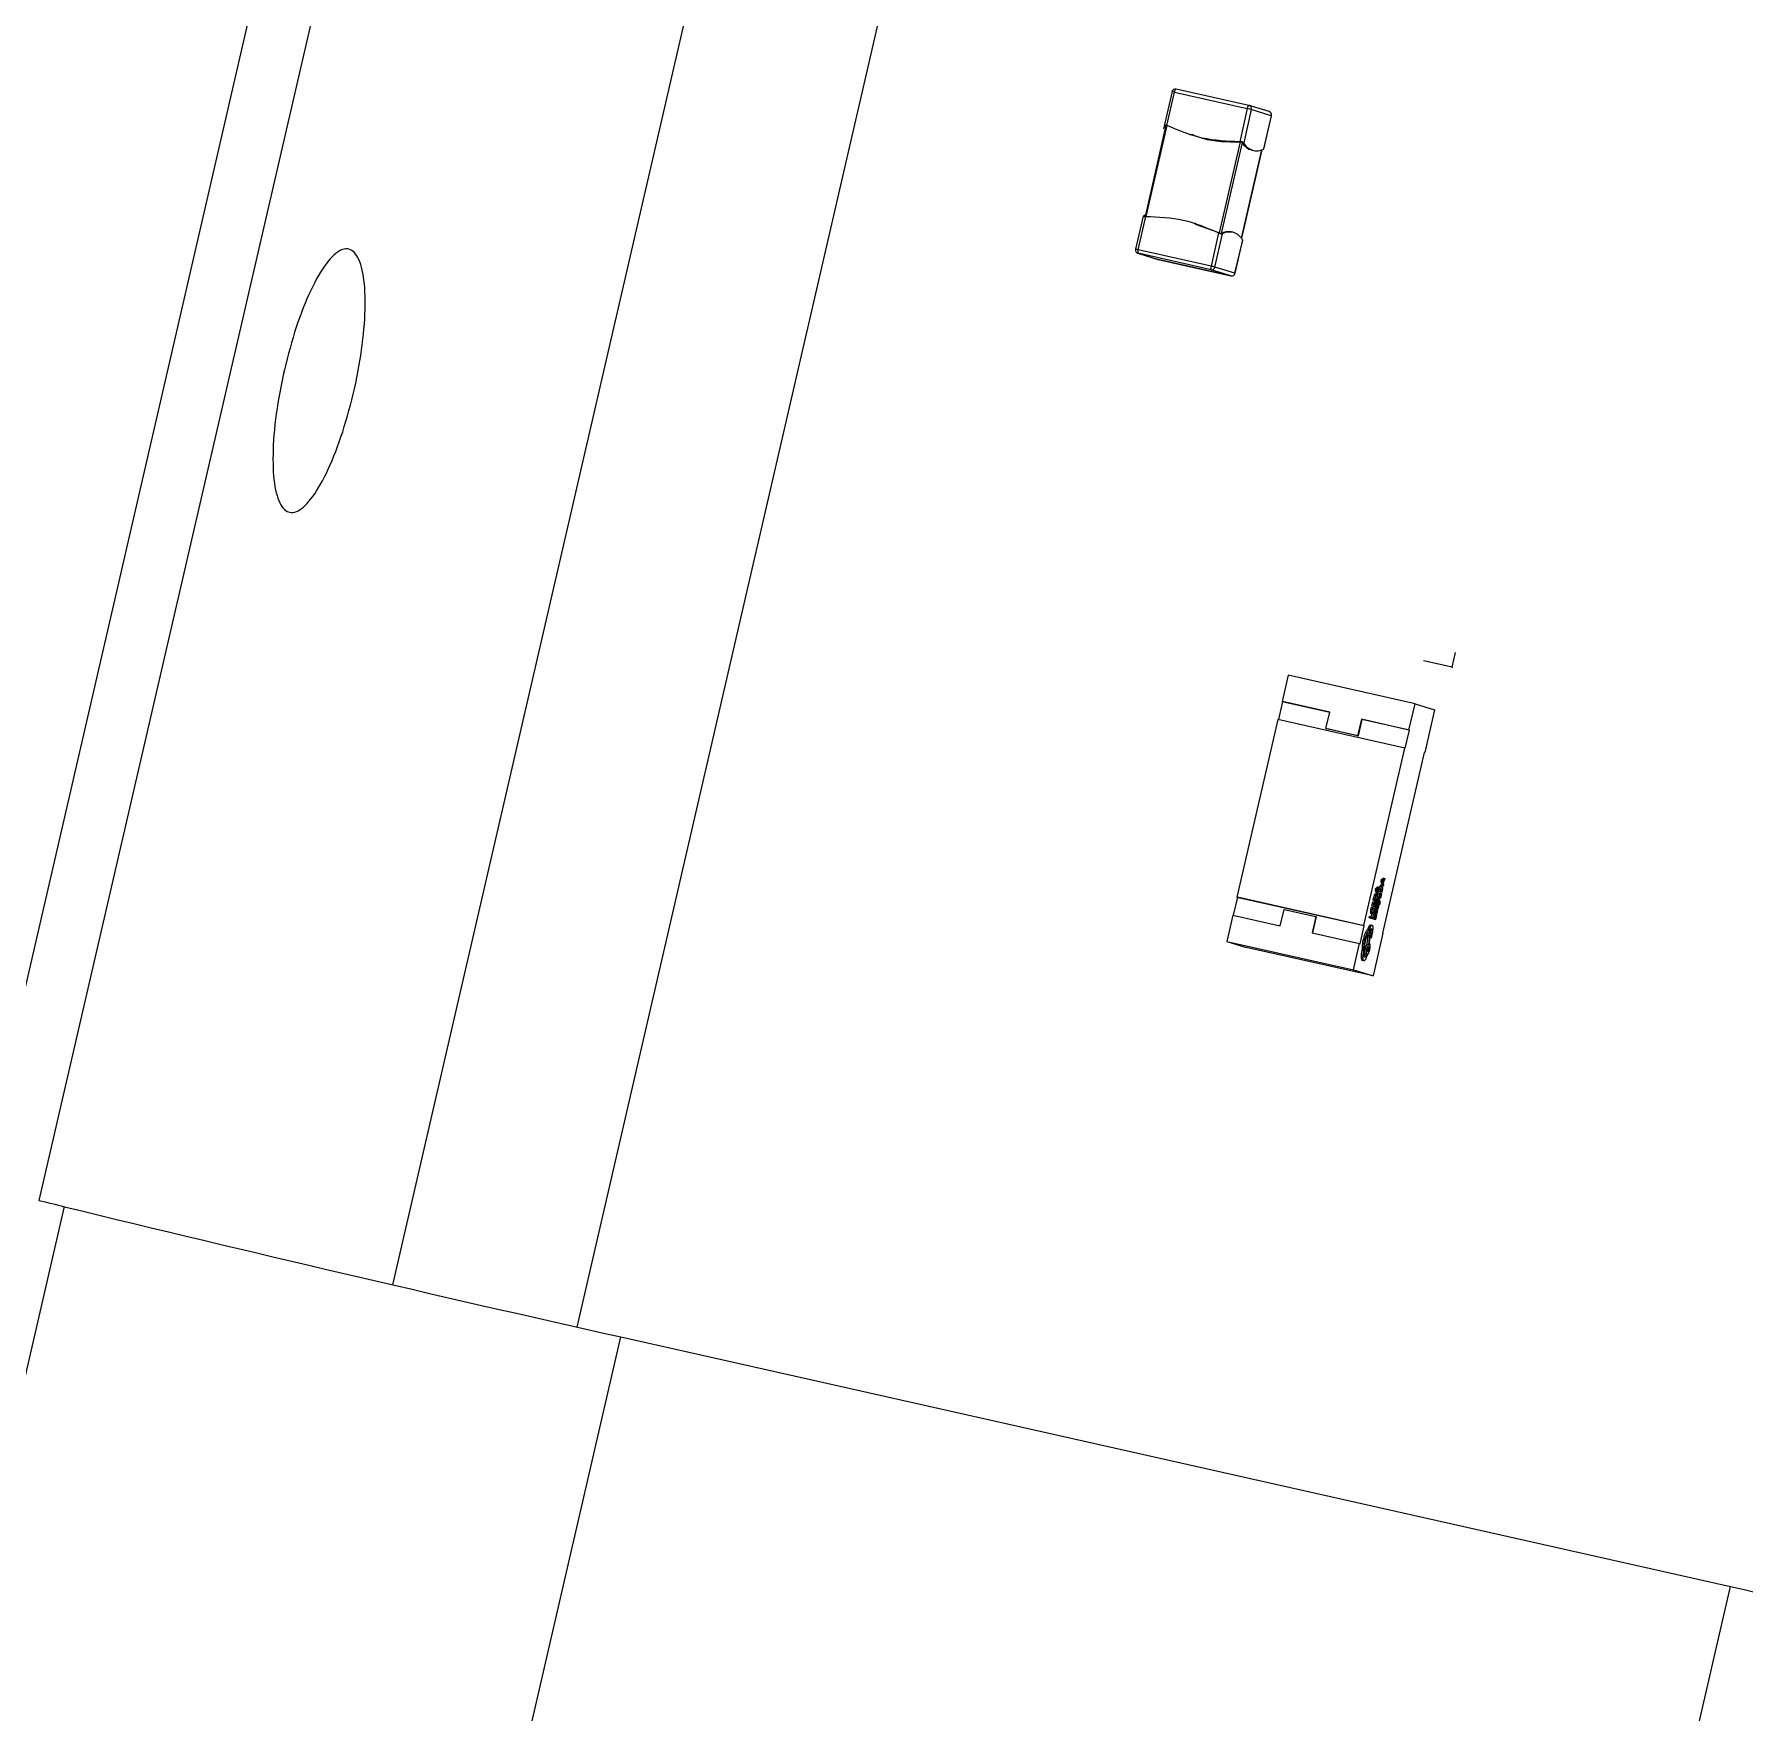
# Model space of a CAD drawing. Header units: millimetres. Extents: x 15 to 1184, y 5 to 836.
# Drawn here: x 861.98 to 872.12, y 608.25 to 618.2 of the extents above; entities that cross this region are included whole.
import ezdxf

# ---------------------------------------------------------------- set-up
doc = ezdxf.new("R2010")
doc.units = ezdxf.units.MM
doc.header["$PDSIZE"] = -1
doc.layers.get('0').update_dxf_attribs({"lineweight": 18})

msp = doc.modelspace()

# ---------------------------------------------------------------- linework, layer by layer
at = {"color": 7, "linetype": 'Continuous', "lineweight": 25}
for p, q in [((859.631, 602.61), (865.478, 627.938)), ((865.83, 627.849), (862.006, 611.288)), ((867.896, 627.209), (864.104, 610.788)), ((865.199, 610.537), (867.297, 619.625)), ((868.726, 617.864), (868.675, 617.643)), ((868.694, 617.663), (868.74, 617.861)), ((868.74, 617.861), (869.172, 617.764)), ((869.182, 617.782), (868.75, 617.879)), ((869.172, 617.764), (869.127, 617.566)), ((869.196, 617.758), (869.151, 617.56)), ((869.182, 617.782), (869.182, 617.782)), ((869.182, 617.782), (869.184, 617.781)), ((869.302, 617.745), (869.184, 617.781)), ((869.314, 617.721), (869.196, 617.758)), ((868.69, 617.664), (868.566, 617.124)), ((868.572, 617.123), (868.697, 617.662)), ((868.688, 617.655), (868.681, 617.666)), ((868.694, 617.663), (868.686, 617.667)), ((869.314, 617.721), (869.269, 617.523)), ((869.27, 617.524), (869.315, 617.721)), ((868.834, 617.607), (868.836, 617.606)), ((869.129, 617.565), (869.005, 617.026)), ((869.141, 617.562), (869.017, 617.023)), ((869.139, 617.565), (869.137, 617.565)), ((869.137, 616.994), (869.258, 617.519)), ((869.258, 617.519), (869.137, 616.995)), ((869.2, 617.516), (869.209, 617.514)), ((869.269, 617.523), (869.27, 617.524)), ((868.555, 617.125), (868.51, 616.929)), ((868.524, 616.926), (868.57, 617.124)), ((868.567, 617.131), (868.556, 617.126)), ((868.561, 617.123), (868.57, 617.124)), ((868.866, 617.081), (868.863, 617.082)), ((869.005, 617.026), (868.864, 617.076)), ((869.002, 617.026), (868.957, 616.829)), ((868.98, 616.823), (869.026, 617.021)), ((869.012, 617.022), (869.014, 617.021)), ((869.086, 617.03), (869.076, 617.032)), ((869.144, 616.984), (869.099, 616.786)), ((869.099, 616.786), (869.145, 616.983)), ((868.523, 616.905), (868.641, 616.868)), ((868.525, 616.905), (868.523, 616.905)), ((868.957, 616.829), (868.524, 616.926)), ((868.957, 616.807), (868.525, 616.905)), ((868.525, 616.905), (868.643, 616.868)), ((868.643, 616.868), (868.641, 616.868)), ((868.643, 616.868), (869.075, 616.771)), ((869.075, 616.771), (868.643, 616.868)), ((868.643, 616.868), (868.643, 616.868)), ((869.075, 616.771), (868.957, 616.807)), ((869.099, 616.786), (868.98, 616.823)), ((869.075, 616.771), (869.075, 616.771)), ((869.415, 614.402), (869.379, 614.246)), ((870.167, 614.233), (869.415, 614.402)), ((869.381, 614.246), (869.357, 614.139)), ((869.379, 614.246), (869.661, 614.183)), ((869.379, 614.246), (869.381, 614.246)), ((869.661, 614.183), (869.381, 614.246)), ((870.131, 614.077), (870.167, 614.233)), ((870.167, 614.233), (870.282, 614.197)), ((869.354, 614.139), (869.111, 613.087)), ((870.106, 613.97), (869.354, 614.139)), ((869.638, 614.086), (869.661, 614.183)), ((869.849, 614.141), (869.826, 614.043)), ((869.851, 614.14), (869.829, 614.043)), ((870.131, 614.077), (869.849, 614.141)), ((869.851, 614.14), (869.849, 614.141)), ((870.133, 614.077), (869.851, 614.14)), ((870.282, 614.197), (870.224, 613.944)), ((869.826, 614.043), (869.638, 614.086)), ((869.638, 614.086), (869.641, 614.085)), ((869.829, 614.043), (869.641, 614.085)), ((869.826, 614.043), (869.829, 614.043)), ((870.109, 613.969), (870.133, 614.077)), ((870.133, 614.077), (870.131, 614.077)), ((869.863, 612.918), (870.106, 613.97)), ((870.221, 613.945), (869.974, 612.873)), ((870.106, 613.97), (870.109, 613.969)), ((870.224, 613.944), (870.221, 613.945)), ((870.224, 613.944), (870.221, 613.945)), ((869.98, 613.199), (869.964, 613.185)), ((869.99, 613.197), (869.974, 613.183)), ((869.98, 613.199), (869.99, 613.197)), ((869.984, 613.186), (869.988, 613.19)), ((869.988, 613.19), (869.99, 613.197)), ((869.111, 613.087), (869.114, 613.086)), ((869.111, 613.087), (869.863, 612.918)), ((869.925, 613.099), (869.935, 613.097)), ((869.931, 613.133), (869.93, 613.127)), ((869.93, 613.127), (869.938, 613.105)), ((869.93, 613.127), (869.939, 613.125)), ((869.948, 613.147), (869.931, 613.133)), ((869.941, 613.131), (869.931, 613.133)), ((869.94, 613.103), (869.931, 613.105)), ((869.942, 613.09), (869.934, 613.092)), ((869.938, 613.105), (869.947, 613.103)), ((869.941, 613.131), (869.939, 613.125)), ((869.939, 613.125), (869.947, 613.103)), ((869.957, 613.145), (869.941, 613.131)), ((869.941, 613.103), (869.941, 613.103)), ((869.943, 613.128), (869.942, 613.127)), ((869.942, 613.127), (869.942, 613.126)), ((869.942, 613.126), (869.946, 613.118)), ((869.942, 613.087), (869.954, 613.083)), ((869.942, 613.087), (869.951, 613.085)), ((869.949, 613.133), (869.943, 613.128)), ((869.945, 613.104), (869.943, 613.095)), ((869.946, 613.118), (869.949, 613.133)), ((869.947, 613.115), (869.951, 613.135)), ((869.949, 613.11), (869.947, 613.115)), ((869.947, 613.103), (869.949, 613.11)), ((869.948, 613.147), (869.957, 613.145)), ((869.952, 613.134), (869.949, 613.121)), ((869.949, 613.121), (869.962, 613.117)), ((869.949, 613.121), (869.959, 613.119)), ((869.949, 613.111), (869.956, 613.109)), ((869.951, 613.135), (869.956, 613.138)), ((869.956, 613.109), (869.951, 613.085)), ((869.953, 613.135), (869.952, 613.134)), ((869.952, 613.134), (869.962, 613.132)), ((869.954, 613.091), (869.958, 613.108)), ((869.958, 613.089), (869.954, 613.091)), ((869.958, 613.151), (869.956, 613.145)), ((869.956, 613.138), (869.957, 613.145)), ((869.958, 613.108), (869.956, 613.109)), ((869.957, 613.107), (869.961, 613.106)), ((869.958, 613.151), (869.967, 613.149)), ((869.958, 613.109), (869.958, 613.107)), ((869.968, 613.107), (869.958, 613.109)), ((869.961, 613.106), (869.958, 613.089)), ((869.962, 613.132), (869.959, 613.119)), ((869.959, 613.119), (869.971, 613.115)), ((869.959, 613.089), (869.963, 613.106)), ((869.963, 613.088), (869.959, 613.089)), ((869.963, 613.106), (869.961, 613.106)), ((869.962, 613.124), (869.963, 613.131)), ((869.971, 613.121), (869.962, 613.124)), ((869.962, 613.124), (869.962, 613.124)), ((869.962, 613.117), (869.971, 613.115)), ((869.964, 613.185), (869.963, 613.179)), ((869.963, 613.179), (869.971, 613.157)), ((869.963, 613.179), (869.972, 613.177)), ((869.972, 613.128), (869.963, 613.13)), ((869.968, 613.107), (869.963, 613.088)), ((869.963, 613.081), (869.969, 613.106)), ((869.974, 613.183), (869.964, 613.185)), ((869.973, 613.155), (869.964, 613.157)), ((869.974, 613.142), (869.967, 613.144)), ((869.969, 613.106), (869.968, 613.107)), ((869.971, 613.157), (869.98, 613.155)), ((869.971, 613.115), (869.974, 613.128)), ((869.972, 613.128), (869.971, 613.121)), ((869.974, 613.183), (869.972, 613.177)), ((869.972, 613.177), (869.98, 613.155)), ((869.973, 613.155), (869.973, 613.154)), ((869.975, 613.18), (869.974, 613.179)), ((869.974, 613.179), (869.975, 613.178)), ((869.982, 613.185), (869.975, 613.18)), ((869.975, 613.178), (869.978, 613.17)), ((869.978, 613.17), (869.982, 613.185)), ((869.979, 613.167), (869.984, 613.186)), ((869.982, 613.162), (869.979, 613.167)), ((869.98, 613.155), (869.982, 613.162)), ((869.114, 613.086), (869.089, 612.979)), ((869.866, 612.917), (869.114, 613.086)), ((869.368, 612.917), (869.391, 613.014)), ((869.391, 613.014), (869.579, 612.972)), ((869.902, 612.998), (869.911, 612.996)), ((869.904, 613.015), (869.913, 613.013)), ((869.905, 612.989), (869.914, 612.987)), ((869.909, 612.986), (869.905, 612.969)), ((869.907, 613.026), (869.916, 613.024)), ((869.914, 613.059), (869.909, 613.035)), ((869.909, 613.035), (869.921, 613.032)), ((869.909, 613.035), (869.918, 613.033)), ((869.919, 612.984), (869.909, 612.986)), ((869.916, 613.024), (869.913, 613.013)), ((869.913, 612.999), (869.92, 612.997)), ((869.914, 613.059), (869.924, 613.057)), ((869.915, 613.013), (869.918, 613.023)), ((869.915, 613.011), (869.924, 613.009)), ((869.918, 613.023), (869.916, 613.024)), ((869.92, 613.082), (869.917, 613.069)), ((869.917, 613.069), (869.929, 613.065)), ((869.917, 613.069), (869.926, 613.067)), ((869.917, 613.023), (869.926, 613.021)), ((869.924, 613.057), (869.918, 613.033)), ((869.918, 613.033), (869.93, 613.029)), ((869.92, 613.082), (869.929, 613.08)), ((869.921, 613.039), (869.925, 613.057)), ((869.925, 613.038), (869.921, 613.039)), ((869.921, 613.032), (869.93, 613.029)), ((869.925, 613.057), (869.924, 613.057)), ((869.924, 612.992), (869.925, 612.991)), ((869.924, 612.992), (869.933, 612.989)), ((869.925, 613.057), (869.925, 613.055)), ((869.935, 613.055), (869.925, 613.057)), ((869.925, 613.055), (869.929, 613.054)), ((869.929, 613.054), (869.925, 613.038)), ((869.925, 612.991), (869.935, 612.989)), ((869.929, 613.08), (869.926, 613.067)), ((869.926, 613.067), (869.938, 613.063)), ((869.926, 613.037), (869.93, 613.054)), ((869.93, 613.036), (869.926, 613.037)), ((869.928, 613.02), (869.926, 613.021)), ((869.926, 613.007), (869.928, 613.02)), ((869.926, 613.003), (869.935, 613.001)), ((869.929, 613.072), (869.93, 613.079)), ((869.938, 613.069), (869.929, 613.072)), ((869.929, 613.072), (869.929, 613.072)), ((869.929, 613.065), (869.938, 613.063)), ((869.93, 613.054), (869.929, 613.054)), ((869.929, 612.987), (869.938, 612.984)), ((869.94, 613.076), (869.93, 613.078)), ((869.935, 613.055), (869.93, 613.036)), ((869.93, 613.029), (869.936, 613.054)), ((869.932, 612.994), (869.93, 612.992)), ((869.932, 613.026), (869.941, 613.024)), ((869.941, 613.012), (869.932, 613.014)), ((869.932, 613.008), (869.934, 613.005)), ((869.933, 612.998), (869.932, 612.994)), ((869.933, 613.036), (869.943, 613.034)), ((869.933, 613.022), (869.942, 613.02)), ((869.933, 613.022), (869.942, 613.02)), ((869.934, 613.005), (869.933, 612.998)), ((869.933, 612.989), (869.935, 612.989)), ((869.936, 613.054), (869.935, 613.055)), ((869.935, 613.044), (869.945, 613.041)), ((869.938, 613.055), (869.936, 613.048)), ((869.936, 613.048), (869.946, 613.046)), ((869.936, 612.997), (869.938, 612.996)), ((869.937, 613.021), (869.939, 613.02)), ((869.947, 613.019), (869.937, 613.021)), ((869.938, 613.063), (869.941, 613.076)), ((869.94, 613.076), (869.938, 613.069)), ((869.946, 613.061), (869.938, 613.055)), ((869.938, 613.055), (869.947, 613.053)), ((869.94, 613.006), (869.938, 612.996)), ((869.939, 613.02), (869.948, 613.018)), ((869.939, 612.992), (869.94, 612.998)), ((869.94, 612.99), (869.939, 612.992)), ((869.94, 612.998), (869.941, 613.006)), ((869.941, 612.992), (869.94, 612.99)), ((869.947, 613.01), (869.941, 613.012)), ((869.941, 613.006), (869.942, 613.006)), ((869.942, 613.006), (869.941, 613.006)), ((869.942, 612.996), (869.941, 612.992)), ((869.941, 612.987), (869.943, 612.994)), ((869.944, 613.08), (869.942, 613.074)), ((869.942, 613.074), (869.947, 613.063)), ((869.942, 613.074), (869.952, 613.072)), ((869.951, 613.041), (869.942, 613.043)), ((869.942, 613.006), (869.943, 613.003)), ((869.943, 613.003), (869.942, 612.996)), ((869.943, 613.027), (869.945, 613.027)), ((869.944, 613.08), (869.953, 613.078)), ((869.944, 613.033), (869.947, 613.032)), ((869.944, 613.005), (869.945, 613.004)), ((869.946, 613.041), (869.945, 613.041)), ((869.945, 613.004), (869.947, 613.01)), ((869.947, 613.062), (869.946, 613.061)), ((869.946, 613.061), (869.956, 613.059)), ((869.946, 613.046), (869.957, 613.056)), ((869.947, 613.053), (869.946, 613.046)), ((869.946, 613.04), (869.949, 613.04)), ((869.947, 613.063), (869.956, 613.061)), ((869.957, 613.06), (869.947, 613.062)), ((869.956, 613.059), (869.947, 613.053)), ((869.947, 613.029), (869.95, 613.028)), ((869.947, 613.019), (869.948, 613.018)), ((869.948, 613.046), (869.949, 613.045)), ((869.948, 613.046), (869.957, 613.044)), ((869.949, 613.049), (869.958, 613.047)), ((869.949, 613.045), (869.959, 613.043)), ((869.951, 613.085), (869.963, 613.081)), ((869.953, 613.078), (869.952, 613.072)), ((869.952, 613.072), (869.956, 613.061)), ((869.96, 613.06), (869.953, 613.078)), ((869.954, 613.083), (869.963, 613.081)), ((869.955, 613.054), (869.958, 613.053)), ((869.956, 613.061), (869.957, 613.06)), ((869.957, 613.06), (869.956, 613.059)), ((869.957, 613.056), (869.958, 613.053)), ((869.958, 613.047), (869.957, 613.044)), ((869.957, 613.044), (869.959, 613.043)), ((869.959, 613.043), (869.96, 613.047)), ((869.086, 612.98), (869.05, 612.824)), ((869.086, 612.98), (869.368, 612.917)), ((869.579, 612.972), (869.556, 612.874)), ((869.581, 612.971), (869.559, 612.874)), ((869.579, 612.972), (869.581, 612.971)), ((869.841, 612.81), (869.866, 612.917)), ((869.866, 612.917), (869.863, 612.918)), ((869.894, 612.89), (869.885, 612.892)), ((869.894, 612.971), (869.893, 612.965)), ((869.893, 612.965), (869.905, 612.961)), ((869.893, 612.965), (869.902, 612.963)), ((869.894, 612.971), (869.903, 612.969)), ((869.903, 612.969), (869.902, 612.963)), ((869.902, 612.963), (869.914, 612.959)), ((869.914, 612.966), (869.903, 612.969)), ((869.913, 612.919), (869.903, 612.921)), ((869.905, 612.961), (869.914, 612.959)), ((869.912, 612.96), (869.912, 612.959)), ((869.912, 612.959), (869.924, 612.955)), ((869.912, 612.959), (869.921, 612.957)), ((869.914, 612.959), (869.92, 612.984)), ((869.919, 612.984), (869.914, 612.966)), ((869.92, 612.984), (869.919, 612.984)), ((869.92, 612.983), (869.927, 612.981)), ((869.927, 612.981), (869.921, 612.957)), ((869.921, 612.957), (869.934, 612.953)), ((869.924, 612.963), (869.928, 612.98)), ((869.928, 612.961), (869.924, 612.963)), ((869.924, 612.955), (869.934, 612.953)), ((869.928, 612.98), (869.927, 612.981)), ((869.929, 612.981), (869.928, 612.979)), ((869.928, 612.979), (869.932, 612.978)), ((869.932, 612.978), (869.928, 612.961)), ((869.938, 612.979), (869.929, 612.981)), ((869.929, 612.961), (869.933, 612.977)), ((869.934, 612.96), (869.929, 612.961)), ((869.933, 612.977), (869.932, 612.978)), ((869.938, 612.979), (869.934, 612.96)), ((869.934, 612.953), (869.939, 612.978)), ((869.939, 612.978), (869.938, 612.979)), ((869.05, 612.824), (869.802, 612.655)), ((869.05, 612.824), (869.166, 612.788)), ((869.918, 612.619), (869.166, 612.788)), ((869.556, 612.874), (869.838, 612.811)), ((869.802, 612.655), (869.838, 612.811)), ((869.838, 612.811), (869.841, 612.81)), ((869.853, 612.793), (869.862, 612.791)), ((869.859, 612.833), (869.868, 612.831)), ((869.872, 612.783), (869.881, 612.781)), ((869.874, 612.877), (869.883, 612.875)), ((869.885, 612.852), (869.88, 612.807)), ((869.88, 612.807), (869.89, 612.804)), ((869.892, 612.861), (869.885, 612.852)), ((869.885, 612.852), (869.894, 612.85)), ((869.894, 612.85), (869.89, 612.804)), ((869.892, 612.861), (869.901, 612.859)), ((869.901, 612.859), (869.894, 612.85)), ((869.895, 612.873), (869.895, 612.875)), ((869.9, 612.875), (869.897, 612.86)), ((869.897, 612.86), (869.897, 612.86)), ((869.897, 612.86), (869.906, 612.858)), ((869.897, 612.811), (869.901, 612.859)), ((869.898, 612.811), (869.897, 612.811)), ((869.9, 612.875), (869.909, 612.873)), ((869.9, 612.847), (869.906, 612.845)), ((869.9, 612.847), (869.906, 612.845)), ((869.901, 612.857), (869.905, 612.856)), ((869.909, 612.873), (869.906, 612.858)), ((869.911, 612.854), (869.915, 612.873)), ((869.976, 612.873), (869.918, 612.619)), ((869.974, 612.873), (869.976, 612.873)), ((869.847, 612.731), (869.856, 612.729)), ((869.852, 612.77), (869.861, 612.768)), ((869.853, 612.777), (869.863, 612.775)), ((869.853, 612.712), (869.863, 612.71)), ((869.854, 612.712), (869.863, 612.71)), ((869.87, 612.75), (869.88, 612.748)), ((869.887, 612.778), (869.893, 612.777)), ((869.802, 612.655), (869.918, 612.619)), ((860.134, 602.483), (862.158, 611.251)), ((864.783, 607.556), (865.458, 610.478)), ((865.458, 610.478), (872.038, 608.999)), ((871.363, 606.076), (872.038, 608.999))]:
    msp.add_line(p, q, dxfattribs=at)
at = {"color": 7, "linetype": 'Continuous'}
for q in [(870.406, 614.538), (870.217, 614.488)]:
    msp.add_line((870.386, 614.45), q, dxfattribs=at)
at = {"color": 7, "linetype": 'Continuous', "lineweight": 25}
for points in [[(868.75, 617.879), (868.749, 617.879), (868.747, 617.878), (868.746, 617.876), (868.745, 617.874), (868.743, 617.872), (868.742, 617.868), (868.741, 617.865), (868.74, 617.861)], [(869.172, 617.764), (869.173, 617.767), (869.175, 617.771), (869.176, 617.774), (869.177, 617.777), (869.178, 617.779), (869.18, 617.781), (869.181, 617.782), (869.182, 617.782)], [(869.315, 617.721), (869.315, 617.721), (869.314, 617.721)], [(869.099, 616.786), (869.099, 616.786), (869.099, 616.786)]]:
    msp.add_lwpolyline(points, dxfattribs=at)
for centre, radius, start, end in [((868.745, 617.859), 0.02, 76.9932, 166.9932), ((868.708, 617.741), 0.124, 75.1729, 81.9163), ((869.064, 617.266), 0.509, 74.9494, 77.7228), ((869.177, 617.763), 0.0196, 345.9487, 71.8523), ((869.296, 617.726), 0.02, 347.005, 72.7913), ((869.296, 617.726), 0.0196, 345.9487, 71.8523), ((869.225, 617.609), 0.0959, 209.0798, 254.7346), ((869.228, 617.599), 0.0862, 206.9908, 298.5809), ((869.06, 616.944), 0.0893, 79.14, 118.5963), ((869.067, 616.945), 0.0862, 26.9908, 118.5809), ((868.529, 616.924), 0.02, 167.0053, 257.0053), ((868.482, 616.754), 0.177, 76.1704, 80.9188), ((868.547, 616.916), 0.0245, 156.2517, 207.2074), ((868.979, 616.819), 0.0245, 156.2517, 207.2074), ((868.848, 616.331), 0.509, 74.9494, 77.7228), ((868.961, 616.827), 0.0198, 258.4563, 347.9794), ((869.08, 616.79), 0.02, 256.9932, 346.9932), ((869.079, 616.79), 0.0198, 258.4563, 347.9794), ((874.729, 662.626), 52.891, 256.081, 256.2508), ((906.652, 793.862), 187.954, 256.30652, 257.33967), ((891.372, 693.406), 86.594, 257.09817, 258.845)]:
    msp.add_arc(centre, radius, start, end, dxfattribs=at)
for points, knots in [([(868.683, 617.669), (868.682, 617.669), (868.68, 617.668), (868.68, 617.667), (868.681, 617.666), (868.681, 617.666)], [0, 0, 0, 0, 0.002278658, 0.004561486, 0.005180834, 0.005180834, 0.005180834, 0.005180834]), ([(868.69, 617.664), (868.69, 617.664), (868.69, 617.665), (868.691, 617.665), (868.691, 617.665), (868.691, 617.665)], [0, 0, 0, 0, 0.001146126, 0.002292699, 0.00260007, 0.00260007, 0.00260007, 0.00260007]), ([(868.838, 617.612), (868.861, 617.603), (868.953, 617.567), (869.054, 617.566), (869.129, 617.565)], [0, 0, 0, 0, 0.0734948, 0.2971664, 0.2971664, 0.2971664, 0.2971664]), ([(869.137, 617.565), (869.138, 617.564), (869.14, 617.564), (869.141, 617.563), (869.141, 617.562), (869.141, 617.562)], [0, 0, 0, 0, 0.002217293, 0.004433124, 0.005102332, 0.005102332, 0.005102332, 0.005102332]), ([(869.151, 617.56), (869.15, 617.561), (869.149, 617.562), (869.145, 617.564), (869.143, 617.565), (869.142, 617.566)], [0, 0, 0, 0, 0.00448523, 0.00897198, 0.01004187, 0.01004187, 0.01004187, 0.01004187]), ([(868.556, 617.126), (868.556, 617.126), (868.555, 617.125), (868.556, 617.124), (868.557, 617.123), (868.557, 617.123)], [0, 0, 0, 0, 0.002085832, 0.004172371, 0.004669915, 0.004669915, 0.004669915, 0.004669915]), ([(868.566, 617.123), (868.566, 617.123), (868.565, 617.123), (868.565, 617.124), (868.566, 617.124), (868.566, 617.124)], [0, 0, 0, 0, 0.001041989, 0.002083292, 0.00239799, 0.00239799, 0.00239799, 0.00239799]), ([(869.017, 617.023), (869.016, 617.023), (869.015, 617.022), (869.013, 617.022), (869.012, 617.022), (869.012, 617.022)], [0, 0, 0, 0, 0.002205711, 0.004412282, 0.005003393, 0.005003393, 0.005003393, 0.005003393]), ([(869.016, 617.02), (869.018, 617.02), (869.022, 617.02), (869.025, 617.02), (869.026, 617.021), (869.026, 617.021)], [0, 0, 0, 0, 0.004335794, 0.008679521, 0.009858006, 0.009858006, 0.009858006, 0.009858006]), ([(869.144, 616.983), (869.145, 616.983), (869.145, 616.983), (869.144, 616.984), (869.144, 616.984)], [0, 0, 0, 0, 0.00102567, 0.001554859, 0.001554859, 0.001554859, 0.001554859]), ([(863.462, 616.213), (863.484, 616.3), (863.529, 616.473), (863.618, 616.695), (863.712, 616.857), (863.8, 616.938), (863.874, 616.931), (863.924, 616.835), (863.946, 616.662), (863.936, 616.431), (863.896, 616.168), (863.83, 615.904), (863.746, 615.667), (863.653, 615.484), (863.562, 615.377), (863.483, 615.356), (863.424, 615.424), (863.393, 615.575), (863.393, 615.791), (863.42, 616.016), (863.45, 616.158), (863.462, 616.213)], [0, 0, 0, 0, 0.184984, 0.369961, 0.555129, 0.740695, 0.926627, 1.112732, 1.298745, 1.484445, 1.669748, 1.854742, 2.039648, 2.224722, 2.410147, 2.595961, 2.782031, 2.96811, 3.153943, 3.339378, 3.455115, 3.455115, 3.455115, 3.455115]), ([(869.925, 613.099), (869.924, 613.097), (869.923, 613.093), (869.921, 613.087), (869.92, 613.083), (869.92, 613.082)], [0, 0, 0, 0, 0.00755131, 0.01508583, 0.01792858, 0.01792858, 0.01792858, 0.01792858]), ([(869.931, 613.105), (869.93, 613.105), (869.929, 613.105), (869.927, 613.102), (869.926, 613.1), (869.925, 613.099)], [0, 0, 0, 0, 0.004075602, 0.007213171, 0.008687286, 0.008687286, 0.008687286, 0.008687286]), ([(869.935, 613.097), (869.934, 613.095), (869.932, 613.091), (869.93, 613.085), (869.929, 613.081), (869.929, 613.08)], [0, 0, 0, 0, 0.00755131, 0.01508583, 0.01792858, 0.01792858, 0.01792858, 0.01792858]), ([(869.93, 613.098), (869.93, 613.098), (869.931, 613.097), (869.932, 613.095), (869.932, 613.093), (869.932, 613.092)], [0, 0, 0, 0, 0.003587796, 0.005204453, 0.006783721, 0.006783721, 0.006783721, 0.006783721]), ([(869.93, 613.079), (869.931, 613.082), (869.932, 613.087), (869.934, 613.09), (869.935, 613.092)], [0, 0, 0, 0, 0.00721571, 0.01367688, 0.01367688, 0.01367688, 0.01367688]), ([(869.932, 613.092), (869.932, 613.091), (869.932, 613.089), (869.932, 613.085), (869.931, 613.081), (869.93, 613.078)], [0, 0, 0, 0, 0.0033053, 0.00670996, 0.01429156, 0.01429156, 0.01429156, 0.01429156]), ([(869.941, 613.103), (869.94, 613.103), (869.938, 613.103), (869.936, 613.1), (869.935, 613.098), (869.935, 613.097)], [0, 0, 0, 0, 0.004075602, 0.007213171, 0.008687286, 0.008687286, 0.008687286, 0.008687286]), ([(869.935, 613.092), (869.935, 613.093), (869.936, 613.094), (869.937, 613.096), (869.939, 613.096), (869.939, 613.096)], [0, 0, 0, 0, 0.00149138, 0.003021318, 0.006466098, 0.006466098, 0.006466098, 0.006466098]), ([(869.939, 613.096), (869.94, 613.096), (869.941, 613.095), (869.941, 613.093), (869.942, 613.091), (869.942, 613.09)], [0, 0, 0, 0, 0.003587796, 0.005204453, 0.006783721, 0.006783721, 0.006783721, 0.006783721]), ([(869.942, 613.09), (869.942, 613.089), (869.942, 613.087), (869.941, 613.083), (869.94, 613.079), (869.94, 613.076)], [0, 0, 0, 0, 0.0033053, 0.00670996, 0.01429156, 0.01429156, 0.01429156, 0.01429156]), ([(869.944, 613.094), (869.944, 613.096), (869.943, 613.099), (869.942, 613.102), (869.941, 613.102), (869.941, 613.103)], [0, 0, 0, 0, 0.002886682, 0.006406549, 0.009341825, 0.009341825, 0.009341825, 0.009341825]), ([(869.941, 613.076), (869.942, 613.078), (869.943, 613.082), (869.944, 613.089), (869.944, 613.093), (869.944, 613.094)], [0, 0, 0, 0, 0.00513757, 0.01354585, 0.01867976, 0.01867976, 0.01867976, 0.01867976]), ([(869.964, 613.157), (869.963, 613.157), (869.962, 613.157), (869.96, 613.154), (869.958, 613.152), (869.958, 613.151)], [0, 0, 0, 0, 0.004075602, 0.007213171, 0.008687286, 0.008687286, 0.008687286, 0.008687286]), ([(869.967, 613.149), (869.967, 613.147), (869.965, 613.143), (869.963, 613.137), (869.962, 613.133), (869.962, 613.132)], [0, 0, 0, 0, 0.00755131, 0.01508583, 0.01792858, 0.01792858, 0.01792858, 0.01792858]), ([(869.963, 613.15), (869.963, 613.15), (869.964, 613.149), (869.965, 613.147), (869.965, 613.145), (869.965, 613.144)], [0, 0, 0, 0, 0.003587796, 0.005204453, 0.006783721, 0.006783721, 0.006783721, 0.006783721]), ([(869.963, 613.131), (869.964, 613.134), (869.965, 613.139), (869.967, 613.142), (869.967, 613.144)], [0, 0, 0, 0, 0.00721571, 0.01367688, 0.01367688, 0.01367688, 0.01367688]), ([(869.965, 613.144), (869.965, 613.143), (869.965, 613.141), (869.964, 613.137), (869.964, 613.133), (869.963, 613.13)], [0, 0, 0, 0, 0.0033053, 0.00670996, 0.01429156, 0.01429156, 0.01429156, 0.01429156]), ([(869.973, 613.154), (869.973, 613.154), (869.971, 613.154), (869.969, 613.152), (869.968, 613.15), (869.967, 613.149)], [0, 0, 0, 0, 0.004075602, 0.007213171, 0.008687286, 0.008687286, 0.008687286, 0.008687286]), ([(869.967, 613.144), (869.968, 613.145), (869.969, 613.146), (869.97, 613.148), (869.971, 613.148), (869.972, 613.148)], [0, 0, 0, 0, 0.00149138, 0.003021318, 0.006466098, 0.006466098, 0.006466098, 0.006466098]), ([(869.972, 613.148), (869.973, 613.148), (869.973, 613.147), (869.974, 613.145), (869.974, 613.143), (869.974, 613.142)], [0, 0, 0, 0, 0.003587796, 0.005204453, 0.006783721, 0.006783721, 0.006783721, 0.006783721]), ([(869.974, 613.142), (869.974, 613.141), (869.974, 613.139), (869.974, 613.135), (869.973, 613.131), (869.972, 613.128)], [0, 0, 0, 0, 0.0033053, 0.00670996, 0.01429156, 0.01429156, 0.01429156, 0.01429156]), ([(869.976, 613.146), (869.976, 613.148), (869.976, 613.151), (869.975, 613.154), (869.974, 613.154), (869.973, 613.154)], [0, 0, 0, 0, 0.002886682, 0.006406549, 0.009341825, 0.009341825, 0.009341825, 0.009341825]), ([(869.974, 613.128), (869.974, 613.129), (869.975, 613.134), (869.976, 613.141), (869.976, 613.145), (869.976, 613.146)], [0, 0, 0, 0, 0.00513757, 0.01354585, 0.01867976, 0.01867976, 0.01867976, 0.01867976]), ([(869.904, 613.015), (869.903, 613.012), (869.902, 613.006), (869.902, 613), (869.902, 612.998), (869.902, 612.998)], [0, 0, 0, 0, 0.00860061, 0.01673086, 0.01771014, 0.01771014, 0.01771014, 0.01771014]), ([(869.902, 612.998), (869.902, 612.996), (869.902, 612.992), (869.904, 612.99), (869.905, 612.99), (869.905, 612.989)], [0, 0, 0, 0, 0.003514478, 0.007021484, 0.009223937, 0.009223937, 0.009223937, 0.009223937]), ([(869.907, 613.026), (869.907, 613.025), (869.906, 613.023), (869.905, 613.02), (869.904, 613.017), (869.904, 613.015)], [0, 0, 0, 0, 0.00294161, 0.00587931, 0.01122199, 0.01122199, 0.01122199, 0.01122199]), ([(869.913, 613.013), (869.913, 613.01), (869.911, 613.003), (869.911, 612.998), (869.911, 612.996)], [0, 0, 0, 0, 0.00902772, 0.01770033, 0.01770033, 0.01770033, 0.01770033]), ([(869.911, 612.996), (869.912, 612.993), (869.912, 612.989), (869.914, 612.988), (869.914, 612.987)], [0, 0, 0, 0, 0.004365094, 0.009103697, 0.009103697, 0.009103697, 0.009103697]), ([(869.913, 613), (869.913, 613.002), (869.913, 613.005), (869.914, 613.01), (869.915, 613.013)], [0, 0, 0, 0, 0.00641271, 0.01313594, 0.01313594, 0.01313594, 0.01313594]), ([(869.916, 612.994), (869.915, 612.994), (869.914, 612.995), (869.913, 612.998), (869.913, 613)], [0, 0, 0, 0, 0.003572691, 0.006785589, 0.006785589, 0.006785589, 0.006785589]), ([(869.914, 612.987), (869.915, 612.987), (869.917, 612.987), (869.919, 612.99), (869.92, 612.992)], [0, 0, 0, 0, 0.004068115, 0.007767736, 0.007767736, 0.007767736, 0.007767736]), ([(869.916, 613.017), (869.916, 613.017), (869.916, 613.016), (869.916, 613.014), (869.915, 613.012), (869.915, 613.011)], [0, 0, 0, 0, 0.000143449, 0.003452243, 0.006819655, 0.006819655, 0.006819655, 0.006819655]), ([(869.92, 612.997), (869.92, 612.996), (869.918, 612.994), (869.917, 612.994), (869.916, 612.994)], [0, 0, 0, 0, 0.002841572, 0.00601977, 0.00601977, 0.00601977, 0.00601977]), ([(869.924, 613.009), (869.924, 613.006), (869.923, 613.002), (869.921, 612.999), (869.92, 612.997)], [0, 0, 0, 0, 0.00624866, 0.01219171, 0.01219171, 0.01219171, 0.01219171]), ([(869.92, 612.992), (869.921, 612.993), (869.922, 612.995), (869.924, 613), (869.925, 613.004), (869.926, 613.007)], [0, 0, 0, 0, 0.00394562, 0.00787837, 0.01630471, 0.01630471, 0.01630471, 0.01630471]), ([(869.926, 613.021), (869.926, 613.019), (869.926, 613.015), (869.925, 613.011), (869.924, 613.009)], [0, 0, 0, 0, 0.00605519, 0.01235023, 0.01235023, 0.01235023, 0.01235023]), ([(869.926, 613.003), (869.925, 613.002), (869.925, 612.999), (869.924, 612.995), (869.924, 612.993), (869.924, 612.992)], [0, 0, 0, 0, 0.00384158, 0.00725151, 0.01177195, 0.01177195, 0.01177195, 0.01177195]), ([(869.932, 613.014), (869.931, 613.014), (869.93, 613.014), (869.929, 613.012), (869.928, 613.01), (869.927, 613.007), (869.926, 613.004), (869.926, 613.003)], [0, 0, 0, 0, 0.00443118, 0.00652164, 0.00862094, 0.01114253, 0.01333036, 0.01333036, 0.01333036, 0.01333036]), ([(869.928, 612.991), (869.928, 612.99), (869.928, 612.989), (869.928, 612.988), (869.928, 612.987), (869.929, 612.987), (869.929, 612.987)], [0, 0, 0, 0, 0.000319942, 0.001974397, 0.003451905, 0.004488881, 0.004488881, 0.004488881, 0.004488881]), ([(869.933, 613.036), (869.933, 613.035), (869.933, 613.033), (869.932, 613.03), (869.932, 613.028), (869.932, 613.026)], [0, 0, 0, 0, 0.002670409, 0.005305525, 0.009479384, 0.009479384, 0.009479384, 0.009479384]), ([(869.932, 613.026), (869.932, 613.026), (869.932, 613.024), (869.932, 613.023), (869.933, 613.022), (869.933, 613.022)], [0, 0, 0, 0, 0.00171139, 0.00343702, 0.004603042, 0.004603042, 0.004603042, 0.004603042]), ([(869.935, 613.044), (869.935, 613.043), (869.935, 613.042), (869.934, 613.039), (869.934, 613.037), (869.933, 613.036)], [0, 0, 0, 0, 0.002115165, 0.004230054, 0.00801295, 0.00801295, 0.00801295, 0.00801295]), ([(869.935, 613.001), (869.935, 612.999), (869.934, 612.995), (869.933, 612.991), (869.933, 612.989)], [0, 0, 0, 0, 0.00603955, 0.01176829, 0.01176829, 0.01176829, 0.01176829]), ([(869.941, 613.012), (869.941, 613.012), (869.94, 613.012), (869.939, 613.011), (869.938, 613.01), (869.937, 613.008), (869.936, 613.005), (869.936, 613.003), (869.935, 613.001)], [0, 0, 0, 0, 0.00364778, 0.00522246, 0.00670637, 0.00817399, 0.0097022, 0.0131883, 0.0131883, 0.0131883, 0.0131883]), ([(869.935, 612.989), (869.935, 612.991), (869.935, 612.994), (869.936, 612.998), (869.936, 613)], [0, 0, 0, 0, 0.00572294, 0.01125765, 0.01125765, 0.01125765, 0.01125765]), ([(869.936, 613), (869.936, 613.001), (869.937, 613.002), (869.937, 613.004), (869.938, 613.005), (869.939, 613.006), (869.94, 613.006), (869.94, 613.006)], [0, 0, 0, 0, 0.001858337, 0.002695158, 0.003523358, 0.005318845, 0.007537148, 0.007537148, 0.007537148, 0.007537148]), ([(869.938, 612.996), (869.938, 612.995), (869.937, 612.992), (869.937, 612.988), (869.937, 612.987), (869.937, 612.985), (869.938, 612.985), (869.938, 612.984)], [0, 0, 0, 0, 0.00351609, 0.00646528, 0.00784521, 0.00923182, 0.01223061, 0.01223061, 0.01223061, 0.01223061]), ([(869.938, 612.984), (869.939, 612.984), (869.939, 612.985), (869.94, 612.986), (869.941, 612.987)], [0, 0, 0, 0, 0.001799117, 0.003524887, 0.003524887, 0.003524887, 0.003524887]), ([(869.942, 613.043), (869.942, 613.043), (869.941, 613.043), (869.941, 613.043), (869.941, 613.042), (869.941, 613.042)], [0, 0, 0, 0, 0.000625858, 0.001664907, 0.001761769, 0.001761769, 0.001761769, 0.001761769]), ([(869.943, 613.034), (869.942, 613.033), (869.942, 613.031), (869.942, 613.03), (869.942, 613.028), (869.941, 613.027), (869.941, 613.026), (869.941, 613.025), (869.941, 613.024)], [0, 0, 0, 0, 0.002665811, 0.003996878, 0.005328166, 0.00665967, 0.008061996, 0.009480491, 0.009480491, 0.009480491, 0.009480491]), ([(869.941, 613.024), (869.941, 613.024), (869.941, 613.023), (869.941, 613.022), (869.941, 613.021), (869.941, 613.021), (869.942, 613.021), (869.942, 613.02), (869.942, 613.02), (869.942, 613.02)], [0, 0, 0, 0, 0.000846427, 0.001657177, 0.002061638, 0.002777976, 0.003135217, 0.003864937, 0.004612078, 0.004612078, 0.004612078, 0.004612078]), ([(869.942, 613.02), (869.942, 613.02), (869.942, 613.02), (869.943, 613.02), (869.943, 613.02), (869.943, 613.02), (869.943, 613.021), (869.944, 613.021), (869.944, 613.021), (869.944, 613.021)], [0, 0, 0, 0, 0.000312291, 0.000624624, 0.000937004, 0.001249429, 0.001561893, 0.001874381, 0.002282706, 0.002282706, 0.002282706, 0.002282706]), ([(869.945, 613.041), (869.945, 613.041), (869.944, 613.04), (869.944, 613.039), (869.944, 613.038), (869.944, 613.037), (869.943, 613.036), (869.943, 613.035), (869.943, 613.034), (869.943, 613.034)], [0, 0, 0, 0, 0.001055593, 0.002111176, 0.00316674, 0.004222278, 0.005277784, 0.006333256, 0.008013203, 0.008013203, 0.008013203, 0.008013203]), ([(869.943, 613.028), (869.943, 613.028), (869.943, 613.029), (869.943, 613.029), (869.943, 613.03), (869.943, 613.031), (869.943, 613.031), (869.944, 613.032), (869.944, 613.032), (869.944, 613.033)], [0, 0, 0, 0, 0.000687866, 0.001375552, 0.002063019, 0.002750276, 0.003093625, 0.003780635, 0.00472466, 0.00472466, 0.00472466, 0.00472466]), ([(869.943, 613.026), (869.943, 613.026), (869.943, 613.026), (869.943, 613.026), (869.943, 613.027), (869.943, 613.027), (869.943, 613.027), (869.943, 613.028), (869.943, 613.028), (869.943, 613.028)], [0, 0, 0, 0, 0.000354078, 0.000699319, 0.001029778, 0.001194577, 0.001524921, 0.001843135, 0.002166551, 0.002166551, 0.002166551, 0.002166551]), ([(869.945, 613.027), (869.944, 613.027), (869.944, 613.027), (869.944, 613.027), (869.944, 613.026), (869.944, 613.026), (869.944, 613.026), (869.944, 613.026), (869.944, 613.026), (869.943, 613.026)], [0, 0, 0, 0, 0.000204025, 0.000408095, 0.000612178, 0.000816234, 0.001020235, 0.001224171, 0.001607757, 0.001607757, 0.001607757, 0.001607757]), ([(869.943, 612.994), (869.943, 612.995), (869.944, 612.997), (869.944, 613), (869.944, 613.003), (869.944, 613.004), (869.944, 613.005)], [0, 0, 0, 0, 0.00273951, 0.00531717, 0.00790787, 0.01068401, 0.01068401, 0.01068401, 0.01068401]), ([(869.944, 613.033), (869.944, 613.033), (869.944, 613.034), (869.944, 613.035), (869.945, 613.036), (869.945, 613.037), (869.945, 613.038), (869.946, 613.04), (869.946, 613.04), (869.946, 613.041)], [0, 0, 0, 0, 0.001142321, 0.002284734, 0.003427234, 0.004569802, 0.005712412, 0.006855029, 0.008598005, 0.008598005, 0.008598005, 0.008598005]), ([(869.944, 613.021), (869.944, 613.022), (869.944, 613.022), (869.945, 613.023), (869.945, 613.024), (869.945, 613.024), (869.946, 613.025), (869.946, 613.027), (869.947, 613.028), (869.947, 613.028)], [0, 0, 0, 0, 0.001043457, 0.002083189, 0.002602175, 0.00364051, 0.004678564, 0.005716487, 0.007334933, 0.007334933, 0.007334933, 0.007334933]), ([(869.947, 613.032), (869.946, 613.032), (869.946, 613.031), (869.946, 613.03), (869.945, 613.029), (869.945, 613.029), (869.945, 613.028), (869.945, 613.027), (869.945, 613.027), (869.945, 613.027)], [0, 0, 0, 0, 0.001921579, 0.002401913, 0.00336269, 0.003843045, 0.004801843, 0.005285013, 0.005771015, 0.005771015, 0.005771015, 0.005771015]), ([(869.947, 613.063), (869.947, 613.063), (869.947, 613.063), (869.947, 613.062), (869.947, 613.062), (869.947, 613.062)], [0, 0, 0, 0, 0.000352613, 0.000718705, 0.001085335, 0.001085335, 0.001085335, 0.001085335]), ([(869.949, 613.04), (869.949, 613.039), (869.949, 613.039), (869.949, 613.038), (869.948, 613.037), (869.948, 613.036), (869.948, 613.035), (869.947, 613.034), (869.947, 613.033), (869.947, 613.032)], [0, 0, 0, 0, 0.001422535, 0.002130337, 0.002838001, 0.003545585, 0.004961231, 0.006318295, 0.00767778, 0.00767778, 0.00767778, 0.00767778]), ([(869.947, 613.028), (869.947, 613.028), (869.947, 613.029), (869.948, 613.03), (869.948, 613.031), (869.948, 613.032), (869.949, 613.033), (869.949, 613.033), (869.949, 613.034), (869.949, 613.034)], [0, 0, 0, 0, 0.001120844, 0.002241721, 0.00336267, 0.004483812, 0.005044313, 0.005629439, 0.006217722, 0.006217722, 0.006217722, 0.006217722]), ([(869.95, 613.028), (869.949, 613.027), (869.949, 613.025), (869.948, 613.022), (869.947, 613.02), (869.947, 613.019)], [0, 0, 0, 0, 0.002625059, 0.005071662, 0.009763945, 0.009763945, 0.009763945, 0.009763945]), ([(869.949, 613.049), (869.949, 613.049), (869.949, 613.048), (869.948, 613.047), (869.948, 613.046), (869.948, 613.046)], [0, 0, 0, 0, 0.000549469, 0.001461948, 0.002991255, 0.002991255, 0.002991255, 0.002991255]), ([(869.948, 613.018), (869.948, 613.019), (869.949, 613.019), (869.949, 613.02), (869.949, 613.022), (869.95, 613.023), (869.95, 613.024), (869.95, 613.026), (869.951, 613.027), (869.951, 613.027)], [0, 0, 0, 0, 0.001276249, 0.00255243, 0.003828525, 0.005104524, 0.006380427, 0.007775725, 0.009175934, 0.009175934, 0.009175934, 0.009175934]), ([(869.951, 613.041), (869.951, 613.041), (869.951, 613.041), (869.951, 613.041), (869.951, 613.041), (869.95, 613.041), (869.95, 613.041), (869.95, 613.04), (869.95, 613.04), (869.949, 613.04)], [0, 0, 0, 0, 0.000354347, 0.000708762, 0.00106325, 0.001417803, 0.001772403, 0.002127016, 0.002572647, 0.002572647, 0.002572647, 0.002572647]), ([(869.949, 613.034), (869.949, 613.034), (869.949, 613.034), (869.949, 613.034), (869.949, 613.035), (869.95, 613.035), (869.95, 613.035), (869.95, 613.035), (869.95, 613.035), (869.95, 613.035), (869.95, 613.035)], [0, 0, 0, 0, 0.000233756, 0.000350545, 0.000584411, 0.000818342, 0.001052305, 0.001286257, 0.001545847, 0.001809439, 0.001809439, 0.001809439, 0.001809439]), ([(869.95, 613.035), (869.95, 613.035), (869.95, 613.035), (869.951, 613.034), (869.951, 613.033), (869.951, 613.033), (869.95, 613.032), (869.95, 613.03), (869.95, 613.029), (869.95, 613.028)], [0, 0, 0, 0, 0.001177538, 0.002129788, 0.003081543, 0.003586612, 0.00444991, 0.005311392, 0.007437939, 0.007437939, 0.007437939, 0.007437939]), ([(869.952, 613.037), (869.952, 613.037), (869.952, 613.038), (869.952, 613.039), (869.952, 613.04), (869.952, 613.04), (869.952, 613.041), (869.952, 613.041), (869.951, 613.041), (869.951, 613.041)], [0, 0, 0, 0, 0.000804658, 0.001584326, 0.001973254, 0.002685889, 0.003398381, 0.003753709, 0.004645154, 0.004645154, 0.004645154, 0.004645154]), ([(869.951, 613.027), (869.951, 613.027), (869.951, 613.029), (869.952, 613.031), (869.952, 613.033), (869.952, 613.034), (869.952, 613.036), (869.952, 613.036), (869.952, 613.037)], [0, 0, 0, 0, 0.001438526, 0.004321378, 0.005760674, 0.007200359, 0.008574257, 0.009964739, 0.009964739, 0.009964739, 0.009964739]), ([(869.958, 613.053), (869.958, 613.053), (869.959, 613.052), (869.959, 613.051), (869.959, 613.049), (869.958, 613.048), (869.958, 613.047)], [0, 0, 0, 0, 0.001769904, 0.003349312, 0.004841169, 0.006366249, 0.006366249, 0.006366249, 0.006366249]), ([(869.96, 613.047), (869.96, 613.048), (869.96, 613.051), (869.96, 613.054), (869.96, 613.057), (869.96, 613.059), (869.96, 613.06)], [0, 0, 0, 0, 0.00278171, 0.00564989, 0.00891317, 0.01278686, 0.01278686, 0.01278686, 0.01278686]), ([(869.885, 612.892), (869.883, 612.891), (869.881, 612.889), (869.877, 612.884), (869.875, 612.879), (869.874, 612.877)], [0, 0, 0, 0, 0.00620167, 0.01261308, 0.01918476, 0.01918476, 0.01918476, 0.01918476]), ([(869.894, 612.89), (869.893, 612.889), (869.89, 612.887), (869.887, 612.882), (869.884, 612.877), (869.883, 612.875)], [0, 0, 0, 0, 0.00620167, 0.01261308, 0.01918476, 0.01918476, 0.01918476, 0.01918476]), ([(869.903, 612.921), (869.902, 612.921), (869.899, 612.921), (869.894, 612.914), (869.889, 612.904), (869.886, 612.896), (869.885, 612.892)], [0, 0, 0, 0, 0.00939856, 0.0188195, 0.02861697, 0.03610682, 0.03610682, 0.03610682, 0.03610682]), ([(869.913, 612.919), (869.911, 612.919), (869.908, 612.919), (869.903, 612.912), (869.898, 612.902), (869.895, 612.894), (869.894, 612.89)], [0, 0, 0, 0, 0.00939856, 0.0188195, 0.02861697, 0.03610682, 0.03610682, 0.03610682, 0.03610682]), ([(869.895, 612.875), (869.896, 612.878), (869.898, 612.884), (869.901, 612.891), (869.904, 612.896), (869.906, 612.899), (869.908, 612.899), (869.908, 612.899)], [0, 0, 0, 0, 0.00601002, 0.01200361, 0.01801099, 0.02407052, 0.02799344, 0.02799344, 0.02799344, 0.02799344]), ([(869.902, 612.893), (869.902, 612.891), (869.902, 612.887), (869.901, 612.88), (869.9, 612.876), (869.9, 612.875)], [0, 0, 0, 0, 0.00656755, 0.01439759, 0.01762196, 0.01762196, 0.01762196, 0.01762196]), ([(869.908, 612.899), (869.909, 612.898), (869.91, 612.897), (869.911, 612.892), (869.911, 612.885), (869.91, 612.878), (869.91, 612.874), (869.909, 612.873)], [0, 0, 0, 0, 0.00616912, 0.0123074, 0.01833953, 0.02431986, 0.02678253, 0.02678253, 0.02678253, 0.02678253]), ([(869.918, 612.904), (869.918, 612.908), (869.917, 612.915), (869.915, 612.918), (869.913, 612.919), (869.913, 612.919)], [0, 0, 0, 0, 0.00735883, 0.01472305, 0.01638304, 0.01638304, 0.01638304, 0.01638304]), ([(869.915, 612.873), (869.916, 612.878), (869.918, 612.889), (869.918, 612.899), (869.918, 612.904), (869.918, 612.904)], [0, 0, 0, 0, 0.01406877, 0.02812327, 0.03133587, 0.03133587, 0.03133587, 0.03133587]), ([(869.859, 612.833), (869.858, 612.83), (869.856, 612.822), (869.854, 612.808), (869.853, 612.799), (869.853, 612.793)], [0, 0, 0, 0, 0.01081553, 0.02153353, 0.0409439, 0.0409439, 0.0409439, 0.0409439]), ([(869.853, 612.793), (869.853, 612.791), (869.853, 612.788), (869.853, 612.783), (869.853, 612.779), (869.853, 612.777)], [0, 0, 0, 0, 0.00446762, 0.00893347, 0.01566327, 0.01566327, 0.01566327, 0.01566327]), ([(869.874, 612.877), (869.871, 612.871), (869.867, 612.861), (869.862, 612.846), (869.86, 612.838), (869.859, 612.833)], [0, 0, 0, 0, 0.02230513, 0.03387191, 0.045859, 0.045859, 0.045859, 0.045859]), ([(869.868, 612.831), (869.867, 612.828), (869.866, 612.82), (869.863, 612.806), (869.863, 612.797), (869.862, 612.791)], [0, 0, 0, 0, 0.01081553, 0.02153353, 0.0409439, 0.0409439, 0.0409439, 0.0409439]), ([(869.862, 612.791), (869.862, 612.789), (869.862, 612.786), (869.862, 612.78), (869.863, 612.777), (869.863, 612.775)], [0, 0, 0, 0, 0.00446762, 0.00893347, 0.01566327, 0.01566327, 0.01566327, 0.01566327]), ([(869.866, 612.766), (869.867, 612.768), (869.868, 612.772), (869.869, 612.777), (869.871, 612.781), (869.872, 612.783)], [0, 0, 0, 0, 0.00516111, 0.01031854, 0.01784673, 0.01784673, 0.01784673, 0.01784673]), ([(869.883, 612.875), (869.88, 612.868), (869.876, 612.859), (869.871, 612.844), (869.869, 612.835), (869.868, 612.831)], [0, 0, 0, 0, 0.02230513, 0.03387191, 0.045859, 0.045859, 0.045859, 0.045859]), ([(869.872, 612.783), (869.871, 612.786), (869.869, 612.791), (869.869, 612.804), (869.871, 612.818), (869.873, 612.826), (869.873, 612.83)], [0, 0, 0, 0, 0.01291992, 0.02581936, 0.03851732, 0.04717065, 0.04717065, 0.04717065, 0.04717065]), ([(869.872, 612.783), (869.871, 612.779), (869.87, 612.772), (869.869, 612.762), (869.869, 612.754), (869.87, 612.751), (869.87, 612.75)], [0, 0, 0, 0, 0.00895641, 0.0179127, 0.02708998, 0.03302917, 0.03302917, 0.03302917, 0.03302917]), ([(869.88, 612.807), (869.879, 612.804), (869.877, 612.799), (869.874, 612.791), (869.872, 612.785), (869.872, 612.783)], [0, 0, 0, 0, 0.00964745, 0.01933956, 0.02534321, 0.02534321, 0.02534321, 0.02534321]), ([(869.873, 612.83), (869.875, 612.835), (869.877, 612.845), (869.883, 612.858), (869.888, 612.868), (869.892, 612.872), (869.894, 612.872), (869.895, 612.873)], [0, 0, 0, 0, 0.01127158, 0.02253484, 0.0339354, 0.04547816, 0.04913002, 0.04913002, 0.04913002, 0.04913002]), ([(869.89, 612.804), (869.889, 612.802), (869.886, 612.797), (869.883, 612.789), (869.882, 612.783), (869.881, 612.781)], [0, 0, 0, 0, 0.00964745, 0.01933956, 0.02534321, 0.02534321, 0.02534321, 0.02534321]), ([(869.893, 612.777), (869.894, 612.778), (869.894, 612.781), (869.895, 612.784), (869.895, 612.786), (869.895, 612.788), (869.894, 612.79), (869.893, 612.791), (869.892, 612.791), (869.891, 612.79), (869.89, 612.788), (869.889, 612.787), (869.888, 612.783), (869.887, 612.781), (869.887, 612.779)], [0, 0, 0, 0, 0.0038643, 0.00554647, 0.00714697, 0.00874727, 0.01042884, 0.01429107, 0.01810477, 0.01975597, 0.02134187, 0.0229604, 0.02470401, 0.02883364, 0.02883364, 0.02883364, 0.02883364]), ([(869.899, 612.775), (869.899, 612.779), (869.901, 612.786), (869.902, 612.797), (869.901, 612.805), (869.9, 612.81), (869.898, 612.81), (869.898, 612.811)], [0, 0, 0, 0, 0.00790648, 0.01578484, 0.02372902, 0.03175907, 0.03693997, 0.03693997, 0.03693997, 0.03693997]), ([(869.906, 612.858), (869.906, 612.858), (869.906, 612.858), (869.906, 612.858), (869.906, 612.857), (869.906, 612.857), (869.906, 612.857), (869.906, 612.857), (869.906, 612.856), (869.905, 612.856)], [0, 0, 0, 0, 0.000248867, 0.000747029, 0.000995501, 0.001243962, 0.001492462, 0.001755029, 0.002019705, 0.002019705, 0.002019705, 0.002019705]), ([(869.905, 612.856), (869.905, 612.855), (869.905, 612.853), (869.905, 612.85), (869.905, 612.847), (869.905, 612.846), (869.906, 612.845), (869.906, 612.845)], [0, 0, 0, 0, 0.00243888, 0.00487701, 0.00734576, 0.00984789, 0.01144907, 0.01144907, 0.01144907, 0.01144907]), ([(869.906, 612.845), (869.906, 612.845), (869.907, 612.845), (869.908, 612.847), (869.909, 612.849), (869.91, 612.852), (869.911, 612.853), (869.911, 612.854)], [0, 0, 0, 0, 0.00229688, 0.00459006, 0.00698102, 0.00940817, 0.01041977, 0.01041977, 0.01041977, 0.01041977]), ([(869.852, 612.77), (869.85, 612.764), (869.848, 612.752), (869.847, 612.739), (869.847, 612.732), (869.847, 612.731)], [0, 0, 0, 0, 0.01679835, 0.03359574, 0.03944743, 0.03944743, 0.03944743, 0.03944743]), ([(869.847, 612.731), (869.847, 612.726), (869.848, 612.718), (869.851, 612.713), (869.853, 612.712), (869.853, 612.712)], [0, 0, 0, 0, 0.0086898, 0.01739554, 0.02043712, 0.02043712, 0.02043712, 0.02043712]), ([(869.853, 612.777), (869.853, 612.777), (869.853, 612.775), (869.852, 612.773), (869.852, 612.771), (869.852, 612.77)], [0, 0, 0, 0, 0.00202807, 0.004056255, 0.007747632, 0.007747632, 0.007747632, 0.007747632]), ([(869.861, 612.768), (869.86, 612.762), (869.857, 612.75), (869.856, 612.736), (869.856, 612.73), (869.856, 612.729)], [0, 0, 0, 0, 0.01679835, 0.03359574, 0.03944743, 0.03944743, 0.03944743, 0.03944743]), ([(869.856, 612.729), (869.857, 612.724), (869.857, 612.716), (869.86, 612.711), (869.862, 612.71), (869.863, 612.71)], [0, 0, 0, 0, 0.0086898, 0.01739554, 0.02043712, 0.02043712, 0.02043712, 0.02043712]), ([(869.863, 612.775), (869.863, 612.775), (869.863, 612.774), (869.862, 612.773), (869.862, 612.772), (869.862, 612.771), (869.862, 612.77), (869.861, 612.769), (869.861, 612.768), (869.861, 612.768)], [0, 0, 0, 0, 0.001013875, 0.00202775, 0.003041633, 0.004055534, 0.005069461, 0.006083416, 0.007747702, 0.007747702, 0.007747702, 0.007747702]), ([(869.867, 612.731), (869.866, 612.731), (869.865, 612.733), (869.863, 612.739), (869.863, 612.748), (869.864, 612.758), (869.866, 612.764), (869.866, 612.766)], [0, 0, 0, 0, 0.00789668, 0.01576527, 0.0236996, 0.0317197, 0.03689417, 0.03689417, 0.03689417, 0.03689417]), ([(869.863, 612.71), (869.864, 612.71), (869.868, 612.71), (869.872, 612.716), (869.875, 612.72), (869.875, 612.721)], [0, 0, 0, 0, 0.00797585, 0.01594788, 0.01751607, 0.01751607, 0.01751607, 0.01751607]), ([(869.87, 612.75), (869.869, 612.747), (869.867, 612.741), (869.865, 612.739), (869.864, 612.737)], [0, 0, 0, 0, 0.00881985, 0.01429298, 0.01429298, 0.01429298, 0.01429298]), ([(869.88, 612.748), (869.879, 612.745), (869.876, 612.738), (869.872, 612.732), (869.869, 612.73), (869.868, 612.731), (869.867, 612.731)], [0, 0, 0, 0, 0.0067877, 0.01358548, 0.02026368, 0.02243361, 0.02243361, 0.02243361, 0.02243361]), ([(869.875, 612.721), (869.876, 612.723), (869.878, 612.727), (869.882, 612.735), (869.884, 612.742), (869.886, 612.746)], [0, 0, 0, 0, 0.00787916, 0.01546822, 0.02706674, 0.02706674, 0.02706674, 0.02706674]), ([(869.881, 612.781), (869.881, 612.777), (869.879, 612.77), (869.878, 612.76), (869.879, 612.752), (869.879, 612.749), (869.88, 612.748)], [0, 0, 0, 0, 0.00895641, 0.0179127, 0.02708998, 0.03302917, 0.03302917, 0.03302917, 0.03302917]), ([(869.887, 612.779), (869.886, 612.777), (869.886, 612.774), (869.885, 612.771), (869.885, 612.769), (869.886, 612.767), (869.886, 612.766), (869.887, 612.765), (869.888, 612.765), (869.889, 612.766), (869.89, 612.767), (869.891, 612.769), (869.892, 612.772), (869.893, 612.775), (869.893, 612.777)], [0, 0, 0, 0, 0.00386217, 0.00554372, 0.00714399, 0.00874447, 0.01042662, 0.01429086, 0.01810425, 0.01975524, 0.02134102, 0.02295964, 0.02470362, 0.02883488, 0.02883488, 0.02883488, 0.02883488]), ([(869.886, 612.746), (869.887, 612.747), (869.889, 612.749), (869.893, 612.757), (869.896, 612.766), (869.898, 612.772), (869.899, 612.775)], [0, 0, 0, 0, 0.00849644, 0.01701747, 0.0257245, 0.0325963, 0.0325963, 0.0325963, 0.0325963])]:
    msp.add_open_spline(points, degree=3, knots=knots, dxfattribs=at)
for points in [[(869.127, 617.566), (869.052, 617.569), (868.902, 617.575), (868.763, 617.634), (868.694, 617.663)], [(869.127, 617.566), (869.129, 617.566), (869.132, 617.566), (869.136, 617.566), (869.137, 617.566)], [(869.137, 617.565), (869.136, 617.565), (869.135, 617.565), (869.133, 617.565), (869.131, 617.565), (869.13, 617.565), (869.129, 617.565)], [(868.57, 617.124), (868.645, 617.121), (868.795, 617.114), (868.933, 617.056), (869.002, 617.026)], [(869.012, 617.022), (869.01, 617.023), (869.007, 617.024), (869.004, 617.026), (869.002, 617.026)], [(869.005, 617.026), (869.005, 617.025), (869.007, 617.025), (869.008, 617.024), (869.01, 617.023), (869.011, 617.023), (869.012, 617.022)]]:
    msp.add_open_spline(points, degree=3, dxfattribs=at)
at = {"color": 7, "linetype": 'Continuous'}
msp.add_point((870.386, 614.45), dxfattribs=at)

doc.saveas('drawing.dxf')
